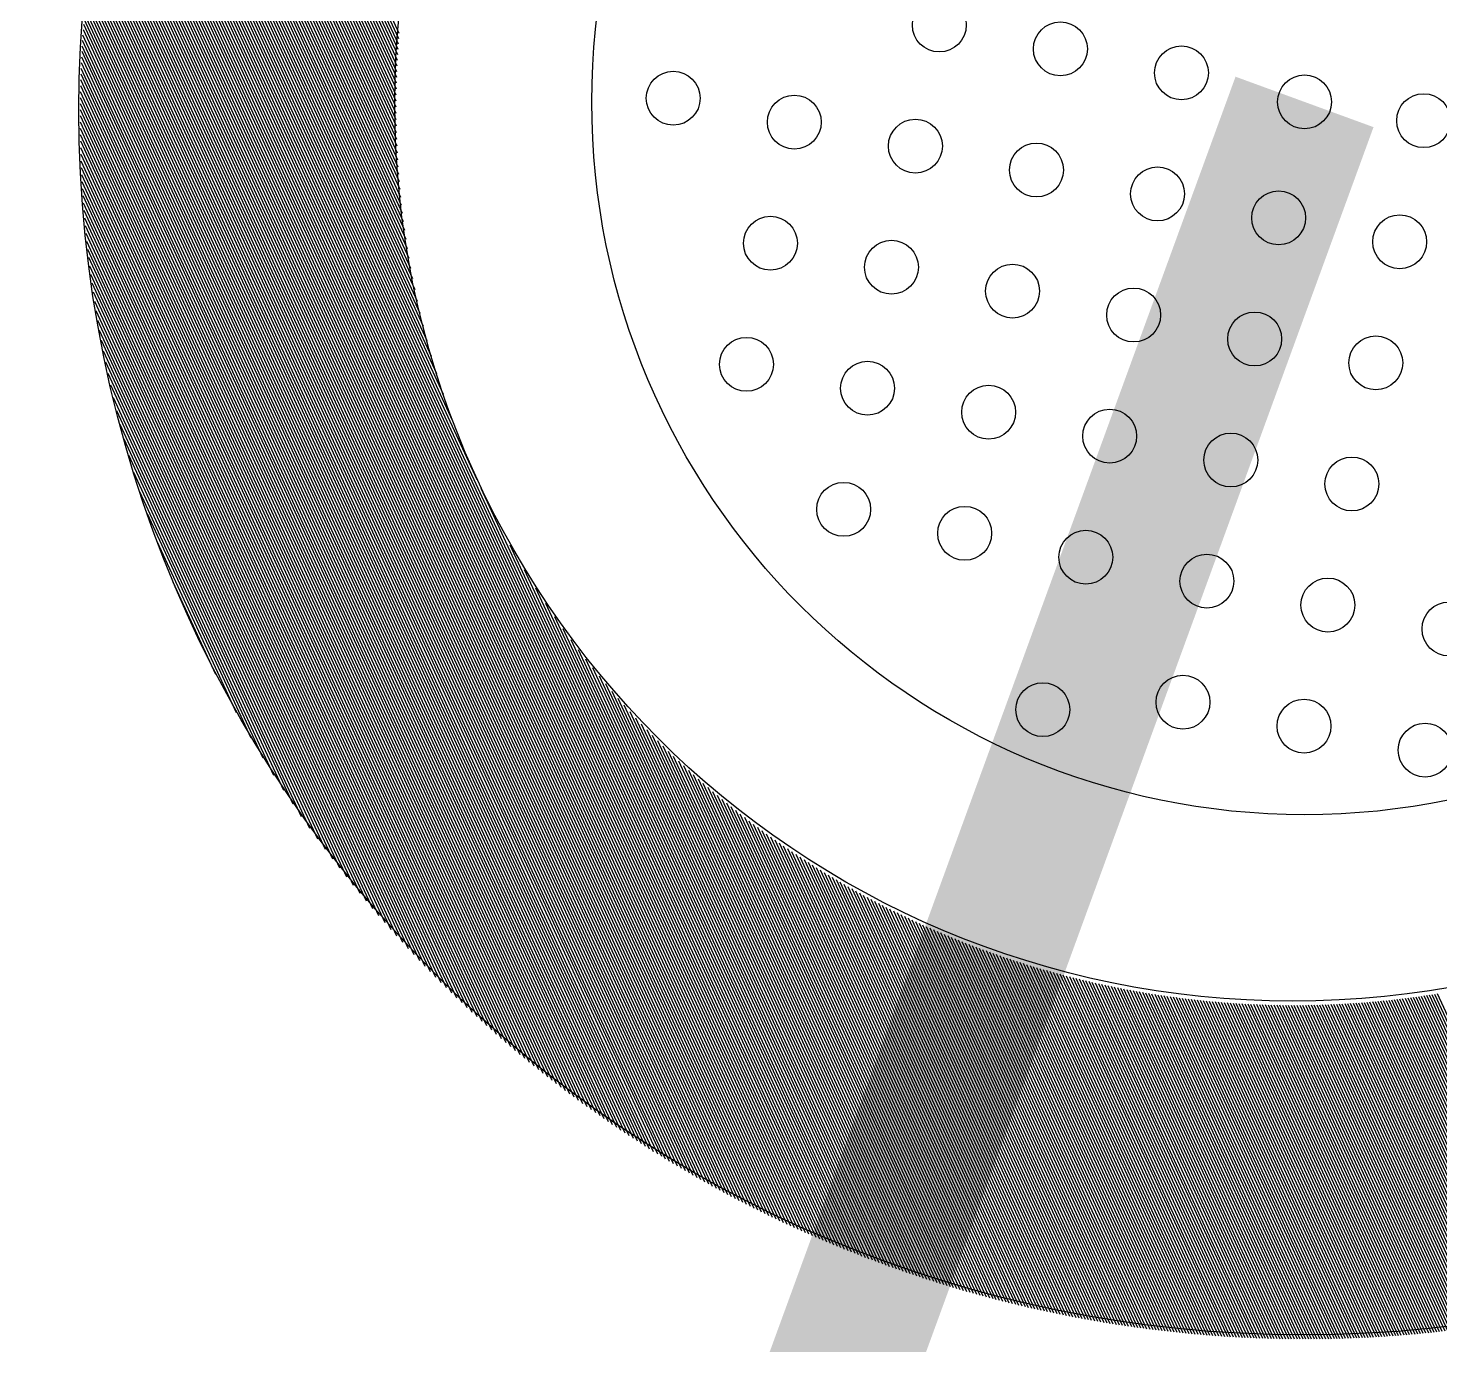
# Model space of a CAD drawing. Extents: x -11 to 40589024741, y -2 to 3380586937.
# Drawn here: x 40588294571 to 40588295436, y 3380431017 to 3380431824 of the extents above; entities that cross this region are included whole.
import ezdxf

# ---------------------------------------------------------------- set-up
doc = ezdxf.new("R2010")
doc.units = 0
doc.header["$LTSCALE"] = 10
doc.header["$MEASUREMENT"] = 0
for name, color, linetype in [('0-WALL', 252, 'Continuous'), ('1-单体雨水', 131, 'Continuous'), ('WELL_ZF雨水', 4, 'Continuous'), ('WELL_雨水', 4, 'Continuous')]:
    doc.layers.add(name, color=color, linetype=linetype)

# ---------------------------------------------------------------- blocks, each defined once
blk = doc.blocks.new('虹吸井')
at = {"layer": 'WELL_ZF雨水', "color": 9, "linetype": 'Continuous'}
for p, q in [((-16024.98, -3983.01), (-15875.41, -3833.44)), ((-16024.17, -3984.45), (-15874.52, -3834.8)), ((-16023.37, -3985.89), (-15873.64, -3836.16)), ((-16022.57, -3987.34), (-15872.75, -3837.52)), ((-16021.78, -3988.79), (-15871.87, -3838.88)), ((-16020.99, -3990.24), (-15870.99, -3840.25)), ((-16020.2, -3991.7), (-15870.12, -3841.62)), ((-16019.41, -3993.16), (-15869.25, -3842.99)), ((-16018.63, -3994.62), (-15868.38, -3844.37)), ((-16017.86, -3996.09), (-15867.51, -3845.74)), ((-16017.08, -3997.56), (-15866.64, -3847.12)), ((-16016.31, -3999.04), (-15865.78, -3848.51)), ((-16015.55, -4000.52), (-15864.92, -3849.89)), ((-16014.79, -4002), (-15864.06, -3851.28)), ((-16014.03, -4003.49), (-15863.21, -3852.67)), ((-16013.27, -4004.98), (-15862.35, -3854.06)), ((-16012.52, -4006.47), (-15861.5, -3855.46)), ((-16011.78, -4007.97), (-15860.66, -3856.85)), ((-16011.03, -4009.47), (-15859.81, -3858.25)), ((-16010.29, -4010.98), (-15858.97, -3859.66)), ((-16009.56, -4012.49), (-15858.13, -3861.06)), ((-16008.83, -4014), (-15857.29, -3862.47)), ((-16008.1, -4015.52), (-15856.46, -3863.88)), ((-16007.38, -4017.04), (-15855.63, -3865.29)), ((-16006.66, -4018.57), (-15854.8, -3866.71)), ((-16005.94, -4020.1), (-15853.97, -3868.13)), ((-16005.23, -4021.63), (-15853.15, -3869.55)), ((-16004.52, -4023.16), (-15852.33, -3870.98)), ((-16003.81, -4024.71), (-15851.51, -3872.4)), ((-16003.11, -4026.25), (-15850.69, -3873.83)), ((-16002.42, -4027.8), (-15849.88, -3875.26)), ((-16001.72, -4029.35), (-15849.07, -3876.7)), ((-16001.04, -4030.91), (-15848.26, -3878.13)), ((-16000.35, -4032.47), (-15847.46, -3879.57)), ((-15999.67, -4034.03), (-15846.66, -3881.02)), ((-15999, -4035.6), (-15845.86, -3882.46)), ((-15998.32, -4037.17), (-15845.06, -3883.91)), ((-15997.65, -4038.75), (-15844.26, -3885.36)), ((-15996.99, -4040.33), (-15843.47, -3886.81)), ((-15996.33, -4041.92), (-15842.68, -3888.27)), ((-15995.67, -4043.51), (-15841.9, -3889.73)), ((-15995.02, -4045.1), (-15841.11, -3891.19)), ((-15994.37, -4046.7), (-15840.33, -3892.65)), ((-15993.73, -4048.3), (-15839.55, -3894.12)), ((-15993.09, -4049.9), (-15838.78, -3895.59)), ((-15992.46, -4051.51), (-15838.01, -3897.06)), ((-15991.82, -4053.13), (-15837.24, -3898.54)), ((-15991.2, -4054.75), (-15836.47, -3900.02)), ((-15990.58, -4056.37), (-15835.7, -3901.5)), ((-15989.96, -4057.99), (-15834.94, -3902.98)), ((-15989.34, -4059.63), (-15834.18, -3904.47)), ((-15988.73, -4061.26), (-15833.43, -3905.95)), ((-15988.13, -4062.9), (-15832.67, -3907.45)), ((-15987.53, -4064.54), (-15831.92, -3908.94)), ((-15986.93, -4066.19), (-15831.17, -3910.44)), ((-15986.34, -4067.85), (-15830.43, -3911.94)), ((-15985.75, -4069.5), (-15829.69, -3913.44)), ((-15985.17, -4071.16), (-15828.95, -3914.95)), ((-15984.59, -4072.83), (-15828.21, -3916.45)), ((-15984.01, -4074.5), (-15827.48, -3917.96)), ((-15983.44, -4076.18), (-15826.75, -3919.48)), ((-15982.88, -4077.85), (-15826.02, -3921)), ((-15982.31, -4079.54), (-15825.29, -3922.51)), ((-15981.76, -4081.23), (-15824.57, -3924.04)), ((-15981.21, -4082.92), (-15823.85, -3925.56)), ((-15980.66, -4084.62), (-15823.13, -3927.09)), ((-15980.12, -4086.32), (-15822.42, -3928.62)), ((-15979.58, -4088.03), (-15821.71, -3930.16)), ((-15979.04, -4089.74), (-15821, -3931.69)), ((-15978.51, -4091.45), (-15820.29, -3933.23)), ((-15977.99, -4093.17), (-15819.59, -3934.77)), ((-15977.47, -4094.9), (-15818.89, -3936.32)), ((-15976.96, -4096.63), (-15818.19, -3937.87)), ((-15976.45, -4098.37), (-15817.5, -3939.42)), ((-15975.94, -4100.11), (-15816.81, -3940.97)), ((-15975.44, -4101.85), (-15816.12, -3942.53)), ((-15974.95, -4103.6), (-15815.44, -3944.09)), ((-15974.45, -4105.35), (-15814.75, -3945.65)), ((-15973.97, -4107.11), (-15814.07, -3947.22)), ((-15973.49, -4108.88), (-15813.4, -3948.79)), ((-15973.01, -4110.65), (-15812.72, -3950.36)), ((-15972.54, -4112.42), (-15812.05, -3951.93)), ((-15972.08, -4114.2), (-15811.39, -3953.51)), ((-15971.61, -4115.98), (-15810.72, -3955.09)), ((-15971.16, -4117.77), (-15810.06, -3956.68)), ((-15970.71, -4119.57), (-15809.4, -3958.26)), ((-15970.26, -4121.37), (-15808.75, -3959.85)), ((-15969.82, -4123.17), (-15808.1, -3961.45)), ((-15969.39, -4124.98), (-15807.45, -3963.04)), ((-15968.96, -4126.8), (-15806.8, -3964.64)), ((-15968.53, -4128.62), (-15806.16, -3966.24)), ((-15968.11, -4130.44), (-15805.52, -3967.85)), ((-15967.7, -4132.28), (-15804.88, -3969.45)), ((-15967.29, -4134.11), (-15804.25, -3971.07)), ((-15966.89, -4135.95), (-15803.61, -3972.68)), ((-15966.49, -4137.8), (-15802.99, -3974.3)), ((-15966.1, -4139.66), (-15802.36, -3975.92)), ((-15965.71, -4141.51), (-15801.74, -3977.54)), ((-15965.33, -4143.38), (-15801.12, -3979.17)), ((-15964.96, -4145.25), (-15800.51, -3980.8)), ((-15964.59, -4147.12), (-15799.89, -3982.43)), ((-15964.22, -4149), (-15799.29, -3984.07)), ((-15963.86, -4150.89), (-15798.68, -3985.71)), ((-15963.51, -4152.78), (-15798.08, -3987.35)), ((-15963.16, -4154.68), (-15797.48, -3988.99)), ((-15962.82, -4156.58), (-15796.88, -3990.64)), ((-15962.49, -4158.49), (-15796.29, -3992.29)), ((-15962.16, -4160.41), (-15795.7, -3993.95)), ((-15961.84, -4162.33), (-15795.11, -3995.61)), ((-15961.52, -4164.26), (-15794.53, -3997.27)), ((-15961.21, -4166.19), (-15793.95, -3998.93)), ((-15960.9, -4168.13), (-15793.37, -4000.6)), ((-15960.6, -4170.08), (-15792.8, -4002.27)), ((-15960.31, -4172.03), (-15792.23, -4003.95)), ((-15960.02, -4173.99), (-15791.66, -4005.63)), ((-15959.74, -4175.96), (-15791.1, -4007.31)), ((-15959.47, -4177.93), (-15790.54, -4008.99)), ((-15959.2, -4179.9), (-15789.98, -4010.68)), ((-15958.94, -4181.89), (-15789.42, -4012.37)), ((-15958.69, -4183.88), (-15788.87, -4014.07)), ((-15958.44, -4185.88), (-15788.33, -4015.76)), ((-15958.2, -4187.88), (-15787.78, -4017.47)), ((-15957.96, -4189.89), (-15787.24, -4019.17)), ((-15957.74, -4191.91), (-15786.71, -4020.88)), ((-15957.52, -4193.93), (-15786.17, -4022.59)), ((-15957.3, -4195.96), (-15785.64, -4024.31)), ((-15957.09, -4198), (-15785.12, -4026.02)), ((-15956.89, -4200.05), (-15784.59, -4027.75)), ((-15956.7, -4202.1), (-15784.07, -4029.47)), ((-15956.51, -4204.16), (-15783.56, -4031.2)), ((-15956.34, -4206.22), (-15783.04, -4032.93)), ((-15956.16, -4208.3), (-15782.54, -4034.67)), ((-15956, -4210.38), (-15782.03, -4036.41)), ((-15955.84, -4212.47), (-15781.53, -4038.15)), ((-15955.69, -4214.56), (-15781.03, -4039.9)), ((-15955.55, -4216.67), (-15780.53, -4041.65)), ((-15955.42, -4218.78), (-15780.04, -4043.4)), ((-15955.29, -4220.9), (-15779.56, -4045.16)), ((-15955.17, -4223.02), (-15779.07, -4046.92)), ((-15955.06, -4225.16), (-15778.59, -4048.68)), ((-15954.96, -4227.3), (-15778.11, -4050.45)), ((-15954.86, -4229.45), (-15777.64, -4052.22)), ((-15954.78, -4231.61), (-15777.17, -4054)), ((-15954.7, -4233.77), (-15776.7, -4055.78)), ((-15954.63, -4235.95), (-15776.24, -4057.56)), ((-15954.57, -4238.13), (-15775.78, -4059.35)), ((-15954.51, -4240.32), (-15775.33, -4061.14)), ((-15954.47, -4242.52), (-15774.88, -4062.93)), ((-15954.43, -4244.73), (-15774.43, -4064.73)), ((-15954.41, -4246.95), (-15773.99, -4066.53)), ((-15954.39, -4249.18), (-15773.55, -4068.34)), ((-15954.38, -4251.41), (-15773.11, -4070.15)), ((-15954.47, -4262.73), (-15770.99, -4079.25)), ((-15954.43, -4260.45), (-15771.41, -4077.42)), ((-15954.41, -4258.17), (-15771.83, -4075.6)), ((-15954.39, -4255.91), (-15772.25, -4073.78)), ((-15954.38, -4253.66), (-15772.68, -4071.96)), ((-15954.81, -4274.29), (-15768.97, -4088.45)), ((-15954.72, -4271.96), (-15769.36, -4086.6)), ((-15954.64, -4269.64), (-15769.76, -4084.76)), ((-15954.57, -4267.32), (-15770.17, -4082.92)), ((-15954.52, -4265.02), (-15770.58, -4081.08)), ((-15955.26, -4283.72), (-15767.42, -4095.89)), ((-15955.13, -4281.35), (-15767.8, -4094.02)), ((-15955.01, -4278.99), (-15768.19, -4092.16)), ((-15954.9, -4276.63), (-15768.57, -4090.3)), ((-15956.07, -4295.76), (-15765.58, -4105.27)), ((-15955.89, -4293.33), (-15765.94, -4103.39)), ((-15955.71, -4290.91), (-15766.3, -4101.5)), ((-15955.55, -4288.51), (-15766.67, -4099.63)), ((-15955.4, -4286.11), (-15767.04, -4097.75)), ((-15957.18, -4308.1), (-15763.85, -4114.76)), ((-15956.94, -4305.61), (-15764.18, -4112.85)), ((-15956.7, -4303.13), (-15764.53, -4110.95)), ((-15956.48, -4300.66), (-15764.87, -4109.05)), ((-15956.27, -4298.21), (-15765.22, -4107.16)), ((-15958.3, -4318.2), (-15762.53, -4122.43)), ((-15958, -4315.65), (-15762.86, -4120.51)), ((-15957.72, -4313.12), (-15763.18, -4118.59)), ((-15957.44, -4310.61), (-15763.51, -4116.67)), ((-15959.64, -4328.52), (-15761.3, -4130.17)), ((-15959.29, -4325.92), (-15761.6, -4128.23)), ((-15958.94, -4323.33), (-15761.91, -4126.29)), ((-15958.62, -4320.76), (-15762.22, -4124.36)), ((-15961.65, -4341.75), (-15759.85, -4139.95)), ((-15961.22, -4339.07), (-15760.13, -4137.98)), ((-15960.8, -4336.41), (-15760.41, -4136.02)), ((-15960.4, -4333.77), (-15760.7, -4134.07)), ((-15960.01, -4331.13), (-15761, -4132.12)), ((-15963.55, -4352.63), (-15758.77, -4147.86)), ((-15963.05, -4349.89), (-15759.03, -4145.87)), ((-15962.57, -4347.16), (-15759.3, -4143.89)), ((-15962.1, -4344.45), (-15759.57, -4141.92)), ((-15966.33, -4366.64), (-15757.54, -4157.85)), ((-15965.74, -4363.8), (-15757.78, -4155.84)), ((-15965.16, -4360.98), (-15758.02, -4153.83)), ((-15964.61, -4358.18), (-15758.26, -4151.84)), ((-15964.07, -4355.4), (-15758.52, -4149.84)), ((-15968.91, -4378.2), (-15756.64, -4165.93)), ((-15968.23, -4375.27), (-15756.86, -4163.9)), ((-15967.58, -4372.37), (-15757.08, -4161.88)), ((-15966.94, -4369.5), (-15757.31, -4159.86)), ((-15971.84, -4390.11), (-15755.82, -4174.09)), ((-15971.08, -4387.1), (-15756.02, -4172.04)), ((-15970.33, -4384.11), (-15756.22, -4170)), ((-15969.61, -4381.14), (-15756.43, -4167.96)), ((-15975.18, -4402.43), (-15755.08, -4182.33)), ((-15974.3, -4399.31), (-15755.26, -4180.26)), ((-15973.46, -4396.22), (-15755.44, -4178.2)), ((-15972.64, -4393.15), (-15755.63, -4176.14)), ((-15978.96, -4415.19), (-15754.43, -4190.66)), ((-15977.97, -4411.95), (-15754.59, -4188.57)), ((-15977.01, -4408.75), (-15754.75, -4186.48)), ((-15976.08, -4405.57), (-15754.91, -4184.41)), ((-15984.41, -4431.86), (-15753.74, -4201.2)), ((-15983.25, -4428.46), (-15753.87, -4199.08)), ((-15982.12, -4425.09), (-15754, -4196.97)), ((-15981.03, -4421.75), (-15754.14, -4194.86)), ((-15979.98, -4418.45), (-15754.28, -4192.76)), ((-15989.46, -4445.9), (-15753.29, -4209.73)), ((-15988.14, -4442.32), (-15753.4, -4207.59)), ((-15986.85, -4438.8), (-15753.51, -4205.45)), ((-15985.61, -4435.31), (-15753.62, -4203.32)), ((-15995.25, -4460.67), (-15752.94, -4218.35)), ((-15993.73, -4456.9), (-15753.02, -4216.19)), ((-15992.26, -4453.18), (-15753.1, -4214.03)), ((-15990.84, -4449.51), (-15753.2, -4211.87)), ((-16001.94, -4476.33), (-15752.68, -4227.07)), ((-16000.17, -4472.32), (-15752.74, -4224.88)), ((-15998.47, -4468.37), (-15752.8, -4222.7)), ((-15996.83, -4464.49), (-15752.86, -4220.52)), ((-16007.68, -4488.81), (-15752.55, -4233.68)), ((-16005.69, -4484.58), (-15752.59, -4231.47)), ((-16003.78, -4480.42), (-15752.63, -4229.27)), ((-16016.6, -4506.7), (-15752.47, -4242.58)), ((-16014.21, -4502.08), (-15752.48, -4240.35)), ((-16011.94, -4497.56), (-15752.5, -4238.12)), ((-16009.76, -4493.14), (-15752.52, -4235.9)), ((-16027.45, -4526.54), (-15752.5, -4251.59)), ((-16024.51, -4521.36), (-15752.48, -4249.33)), ((-16021.73, -4516.33), (-15752.47, -4247.07)), ((-16019.1, -4511.45), (-15752.47, -4244.82)), ((-16041.34, -4549.41), (-15752.64, -4260.71)), ((-16037.48, -4543.31), (-15752.59, -4258.42)), ((-16033.91, -4537.49), (-15752.55, -4256.13)), ((-16030.58, -4531.91), (-15752.52, -4253.86)), ((-16061, -4578.05), (-15752.89, -4269.94)), ((-16055.22, -4570.03), (-15752.81, -4267.62)), ((-16050.12, -4562.68), (-15752.75, -4265.31)), ((-16045.52, -4555.84), (-15752.69, -4263)), ((-16087, -4610.78), (-15753.15, -4276.94)), ((-16075.94, -4597.48), (-15753.06, -4274.6)), ((-16067.73, -4587.03), (-15752.97, -4272.26)), ((-16465.72, -4994), (-15753.37, -4281.65)), ((-16463.36, -4993.88), (-15753.49, -4284.01)), ((-16460.98, -4993.75), (-15753.62, -4286.38)), ((-16113.42, -4639.45), (-15753.26, -4279.29)), ((-16458.6, -4993.61), (-15753.75, -4288.76)), ((-16456.21, -4993.47), (-15753.9, -4291.15)), ((-16453.82, -4993.32), (-15754.05, -4293.55)), ((-16451.41, -4993.16), (-15754.21, -4295.95)), ((-16449, -4992.99), (-15754.38, -4298.37)), ((-16446.58, -4992.81), (-15754.55, -4300.79)), ((-16444.15, -4992.63), (-15754.74, -4303.22)), ((-16441.71, -4992.43), (-15754.93, -4305.66)), ((-16439.26, -4992.23), (-15755.14, -4308.11)), ((-16436.8, -4992.02), (-15755.35, -4310.57)), ((-16434.33, -4991.8), (-15755.57, -4313.03)), ((-16431.86, -4991.57), (-15755.8, -4315.51)), ((-16429.38, -4991.33), (-15756.04, -4317.99)), ((-16426.88, -4991.08), (-15756.29, -4320.48)), ((-16424.38, -4990.82), (-15756.55, -4322.99)), ((-16421.87, -4990.55), (-15756.81, -4325.5)), ((-16419.35, -4990.28), (-15757.09, -4328.02)), ((-16416.81, -4989.99), (-15757.38, -4330.55)), ((-16414.27, -4989.69), (-15757.67, -4333.09)), ((-16411.72, -4989.39), (-15757.98, -4335.65)), ((-16409.16, -4989.07), (-15758.3, -4338.21)), ((-16406.59, -4988.74), (-15758.62, -4340.78)), ((-16404, -4988.41), (-15758.96, -4343.36)), ((-16401.41, -4988.06), (-15759.31, -4345.96)), ((-16398.81, -4987.7), (-15759.67, -4348.56)), ((-16396.19, -4987.33), (-15760.04, -4351.17)), ((-16393.57, -4986.95), (-15760.42, -4353.8)), ((-16390.93, -4986.56), (-15760.81, -4356.44)), ((-16388.28, -4986.15), (-15761.21, -4359.08)), ((-16385.62, -4985.74), (-15761.63, -4361.74)), ((-16382.95, -4985.31), (-15762.05, -4364.42)), ((-16380.27, -4984.88), (-15762.49, -4367.1)), ((-16377.57, -4984.43), (-15762.94, -4369.79)), ((-16374.86, -4983.96), (-15763.4, -4372.5)), ((-16372.14, -4983.49), (-15763.88, -4375.22)), ((-16369.41, -4983), (-15764.37, -4377.95)), ((-16366.67, -4982.5), (-15764.87, -4380.7)), ((-16363.91, -4981.99), (-15765.38, -4383.46)), ((-16361.14, -4981.46), (-15765.91, -4386.23)), ((-16358.35, -4980.92), (-15766.45, -4389.01)), ((-16355.55, -4980.37), (-15767, -4391.81)), ((-16352.74, -4979.8), (-15767.57, -4394.62)), ((-16349.92, -4979.22), (-15768.15, -4397.45)), ((-16347.07, -4978.62), (-15768.74, -4400.29)), ((-16344.22, -4978.01), (-15769.35, -4403.15)), ((-16341.35, -4977.39), (-15769.98, -4406.02)), ((-16338.46, -4976.75), (-15770.62, -4408.9)), ((-16335.56, -4976.09), (-15771.28, -4411.81)), ((-16332.64, -4975.42), (-15771.95, -4414.72)), ((-16329.71, -4974.73), (-15772.64, -4417.66)), ((-16326.76, -4974.03), (-15773.34, -4420.61)), ((-16323.79, -4973.3), (-15774.06, -4423.57)), ((-16320.81, -4972.57), (-15774.8, -4426.56)), ((-16317.81, -4971.81), (-15775.56, -4429.56)), ((-16314.79, -4971.04), (-15776.33, -4432.57)), ((-16311.76, -4970.24), (-15777.12, -4435.61)), ((-16308.7, -4969.43), (-15777.93, -4438.67)), ((-16305.63, -4968.61), (-15778.76, -4441.74)), ((-16302.53, -4967.76), (-15779.61, -4444.83)), ((-16299.42, -4966.89), (-15780.48, -4447.95)), ((-16296.29, -4966), (-15781.37, -4451.08)), ((-16293.13, -4965.09), (-15782.28, -4454.24)), ((-16289.95, -4964.16), (-15783.21, -4457.41)), ((-16286.76, -4963.21), (-15784.16, -4460.61)), ((-16283.54, -4962.23), (-15785.13, -4463.83)), ((-16280.29, -4961.23), (-15786.13, -4467.07)), ((-16277.03, -4960.21), (-15787.15, -4470.34)), ((-16273.74, -4959.17), (-15788.2, -4473.63)), ((-16270.42, -4958.1), (-15789.27, -4476.94)), ((-16267.08, -4957), (-15790.36, -4480.28)), ((-16263.72, -4955.88), (-15791.49, -4483.65)), ((-16260.32, -4954.73), (-15792.63, -4487.04)), ((-16256.9, -4953.56), (-15793.81, -4490.47)), ((-16253.45, -4952.35), (-15795.02, -4493.92)), ((-16249.97, -4951.12), (-15796.25, -4497.4)), ((-16246.46, -4949.85), (-15797.51, -4500.91)), ((-16242.92, -4948.56), (-15798.81, -4504.45)), ((-16239.35, -4947.23), (-15800.14, -4508.02)), ((-16235.74, -4945.87), (-15801.5, -4511.63)), ((-16232.1, -4944.47), (-15802.9, -4515.27)), ((-16228.42, -4943.04), (-15804.33, -4518.95)), ((-16224.71, -4941.57), (-15805.8, -4522.66)), ((-16220.95, -4940.06), (-15807.31, -4526.41)), ((-16217.16, -4938.51), (-15808.86, -4530.21)), ((-16213.32, -4936.92), (-15810.45, -4534.04)), ((-16209.45, -4935.29), (-15812.08, -4537.92)), ((-16205.52, -4933.61), (-15813.76, -4541.84)), ((-16201.55, -4931.88), (-15815.48, -4545.81)), ((-16197.53, -4930.11), (-15817.26, -4549.83)), ((-16193.46, -4928.28), (-15819.08, -4553.91)), ((-16189.33, -4926.4), (-15820.97, -4558.03)), ((-16185.15, -4924.46), (-15822.9, -4562.21)), ((-16180.91, -4922.47), (-15824.9, -4566.46)), ((-16176.61, -4920.41), (-15826.96, -4570.76)), ((-16172.23, -4918.28), (-15829.09, -4575.13)), ((-16167.79, -4916.08), (-15831.28, -4579.57)), ((-16163.28, -4913.81), (-15833.55, -4584.09)), ((-16158.68, -4911.46), (-15835.9, -4588.68)), ((-16154, -4909.03), (-15838.34, -4593.36)), ((-16149.23, -4906.51), (-15840.86, -4598.13)), ((-16144.37, -4903.88), (-15843.48, -4603)), ((-16139.4, -4901.16), (-15846.21, -4607.97)), ((-16134.31, -4898.32), (-15849.05, -4613.05)), ((-16129.11, -4895.36), (-15852.01, -4618.26)), ((-16123.77, -4892.27), (-15855.1, -4623.6)), ((-16118.28, -4889.03), (-15858.34, -4629.08)), ((-16112.64, -4885.63), (-15861.74, -4634.73)), ((-16106.81, -4882.04), (-15865.32, -4640.56)), ((-16468.08, -4994.11), (-16117.53, -4643.56)), ((-16100.78, -4878.26), (-15869.11, -4646.58)), ((-16094.53, -4874.25), (-15873.12, -4652.84)), ((-16088.01, -4869.98), (-15877.39, -4659.36)), ((-16081.18, -4865.4), (-15881.97, -4666.18)), ((-16470.43, -4994.21), (-16146.2, -4669.98)), ((-16074, -4860.46), (-15886.91, -4673.37)), ((-16472.77, -4994.31), (-16159.5, -4681.04)), ((-16066.38, -4855.08), (-15892.28, -4680.99)), ((-16475.1, -4994.4), (-16169.95, -4689.25)), ((-16058.22, -4849.17), (-15898.2, -4689.15)), ((-16479.75, -4994.55), (-16186.95, -4701.76)), ((-16477.43, -4994.48), (-16178.93, -4695.98)), ((-16049.36, -4842.55), (-15904.81, -4698.01)), ((-16482.06, -4994.62), (-16194.3, -4706.86)), ((-16039.55, -4834.99), (-15912.38, -4707.82)), ((-16488.95, -4994.78), (-16213.67, -4719.49)), ((-16486.66, -4994.73), (-16207.57, -4715.64)), ((-16484.36, -4994.68), (-16201.14, -4711.46)), ((-16028.32, -4826), (-15921.37, -4719.05)), ((-16493.51, -4994.84), (-16225.06, -4726.4)), ((-16491.23, -4994.81), (-16219.49, -4723.07)), ((-16500.29, -4994.89), (-16240.65, -4735.25)), ((-16498.04, -4994.88), (-16235.62, -4732.47)), ((-16495.78, -4994.87), (-16230.43, -4729.52)), ((-16014.63, -4814.56), (-15932.81, -4732.74)), ((-16509.25, -4994.87), (-16259.42, -4745.04)), ((-16507.02, -4994.88), (-16254.9, -4742.77)), ((-16504.78, -4994.89), (-16250.27, -4740.38)), ((-16502.54, -4994.9), (-16245.53, -4737.88)), ((-16518.1, -4994.74), (-16276.56, -4753.2)), ((-16515.89, -4994.78), (-16272.4, -4751.29)), ((-16513.68, -4994.81), (-16268.16, -4749.29)), ((-16511.47, -4994.84), (-16263.84, -4747.21)), ((-15994.63, -4796.8), (-15950.56, -4752.74)), ((-16529.01, -4994.43), (-16296.31, -4761.73)), ((-16526.84, -4994.5), (-16292.49, -4760.15)), ((-16524.67, -4994.57), (-16288.6, -4758.51)), ((-16522.48, -4994.63), (-16284.66, -4756.81)), ((-16520.29, -4994.69), (-16280.65, -4755.04)), ((-16544.05, -4993.74), (-16321.67, -4771.37)), ((-16541.92, -4993.86), (-16318.18, -4770.13)), ((-16539.78, -4993.97), (-16314.65, -4768.84)), ((-16537.64, -4994.07), (-16311.08, -4767.52)), ((-16535.49, -4994.17), (-16307.46, -4766.14)), ((-16533.34, -4994.26), (-16303.8, -4764.72)), ((-16531.18, -4994.35), (-16300.08, -4763.25)), ((-16560.88, -4992.62), (-16348.23, -4779.97)), ((-16558.8, -4992.78), (-16345.03, -4779.01)), ((-16556.71, -4992.93), (-16341.79, -4778.02)), ((-16554.61, -4993.08), (-16338.53, -4777)), ((-16552.51, -4993.23), (-16335.23, -4775.94)), ((-16550.4, -4993.36), (-16331.89, -4774.85)), ((-16548.29, -4993.5), (-16328.52, -4773.73)), ((-16546.17, -4993.62), (-16325.11, -4772.57)), ((-16567.1, -4992.11), (-16357.67, -4782.67)), ((-16565.04, -4992.28), (-16354.55, -4781.8)), ((-16562.96, -4992.45), (-16351.41, -4780.9))]:
    blk.add_line(p, q, dxfattribs=at)
at = {"layer": 'WELL_ZF雨水', "color": 1}
for centre, radius in [((-16504.55, -4246.43), 750), ((-16506.46, -4254.13), 550), ((-16509.47, -4247.59), 436.46)]:
    blk.add_circle(centre, radius, dxfattribs=at)
at = {"layer": 'WELL_ZF雨水', "color": 0, "linetype": 'ByBlock'}
for centre in [(-16162.39, -4041.39), (-16237.05, -4053.21), (-16237.05, -4053.21), (-16150.57, -4116.04), (-16150.57, -4116.04), (-16225.22, -4127.87), (-16225.22, -4127.87), (-16225.22, -4127.87), (-16299.87, -4139.69), (-16299.87, -4139.69), (-16374.53, -4151.51), (-16449.18, -4163.34), (-16523.83, -4175.16), (-16138.75, -4190.69), (-16213.4, -4202.52), (-16213.4, -4202.52), (-16288.05, -4214.34), (-16288.05, -4214.34), (-16362.7, -4226.16), (-16437.35, -4237.99), (-16201.57, -4277.17), (-16201.57, -4277.17), (-16104.88, -4269.67), (-16276.23, -4288.99), (-16276.23, -4288.99), (-16350.88, -4300.82), (-16350.88, -4300.82), (-16425.53, -4312.64), (-16500.18, -4324.46), (-16189.75, -4351.82), (-16189.75, -4351.82), (-16264.4, -4363.65), (-16264.4, -4363.65), (-16339.06, -4375.47), (-16339.06, -4375.47), (-16413.71, -4387.29), (-16488.36, -4399.12), (-16177.93, -4426.47), (-16177.93, -4426.47), (-16252.58, -4438.3), (-16252.58, -4438.3), (-16327.23, -4450.12), (-16327.23, -4450.12), (-16401.88, -4461.95), (-16476.54, -4473.77), (-16240.76, -4512.95), (-16240.76, -4512.95), (-16240.76, -4512.95), (-16315.41, -4524.77), (-16315.41, -4524.77), (-16390.06, -4536.6), (-16390.06, -4536.6), (-16378.24, -4611.25)]:
    blk.add_circle(centre, 16.5, dxfattribs=at)
at = {"layer": 'WELL_ZF雨水', "color": 1, "linetype": 'ByBlock'}
blk.add_circle((-16509.47, -4247.59), 16.5, dxfattribs=at)

msp = doc.modelspace()

# ---------------------------------------------------------------- hatches: boundary and pattern name
at = {"layer": '0-WALL'}
h = msp.add_hatch(dxfattribs=at)
h.set_pattern_fill('草坪或沼泽', color=256, scale=400, angle=-0.200256636)
h.set_pattern_definition([(359.79974, (40586781652.2, 3380096977.4), (1605.5824, 1594.398), [240, -48, 64, -48, 240, -960]), (359.79974, (40586781572.4, 3380097025.7), (1605.5824, 1594.398), [160, -120, 240, -120, 160, -800]), (359.79974, (40586782134.6, 3380097663.7), (1605.5824, 1594.398), [200, -80, 200, -1120]), (359.79974, (40586781335.8, 3380097986.5), (1605.5824, 1594.398), [80, -160, 80, -1280]), (89.79974, (40586781495.8, 3380097986), (-1594.398, 1605.5824), [144, -1456]), (89.79974, (40586781972.4, 3380097024.3), (-1594.398, 1605.5824), [160, -1440]), (89.79974, (40586782374.6, 3380097662.9), (-1594.398, 1605.5824), [160, -1440]), (44.79974, (40586782180.3, 3380097007.6), (5.5922, 1599.9902), [160, -2102.7417]), (134.79974, (40586781764.3, 3380097009), (-1599.9902, 5.5922), [160, -2102.7417]), (63.23469, (40586782132.4, 3380097015.7), (5.5922, 1599.99023), [160, -3417.7088]), (75.7635, (40586782052.4, 3380097024), (5.59221, 1599.99023), [160, -6436.969]), (75.7635, (40586782454.64, 3380097662.6), (5.59221, 1599.99023), [128, -6468.969]), (75.7635, (40586781527.76, 3380097985.85), (5.59221, 1599.99023), [112, -6484.969]), (103.835987, (40586781892.4, 3380097024.57), (5.59221, 1599.99023), [160, -6436.969]), (103.835987, (40586782294.64, 3380097663.17), (5.59221, 1599.99023), [128, -6468.969]), (103.835987, (40586781463.76, 3380097986.07), (5.59221, 1599.99023), [112, -6484.969]), (116.364795, (40586781812.4, 3380097016.85), (5.5922, 1599.99023), [160, -3417.7069])])
edge = h.paths.add_edge_path()
edge.add_line((40588347473.747322, 3380325610.238097), (40588347683.541443, 3380326090.42787))
edge.add_line((40588347683.541443, 3380326090.42787), (40588351031.622383, 3380333884.752417))
edge.add_line((40588351031.622383, 3380333884.752417), (40588372861.52964, 3380393921.616653))
edge.add_line((40588372861.52964, 3380393921.616653), (40588366317.647476, 3380408240.876073))
edge.add_line((40588366317.647476, 3380408240.876073), (40588343550.448486, 3380418434.399735))
edge.add_line((40588343550.448486, 3380418434.399735), (40588326726.773811, 3380429801.632178))
edge.add_line((40588326726.773811, 3380429801.632178), (40588259625.315422, 3380459844.866894))
edge.add_line((40588259625.315422, 3380459844.866894), (40588073765.91951, 3380212575.66465))
edge.add_line((40588073765.91951, 3380212575.66465), (40588074114.249107, 3380212476.750173))
edge.add_line((40588074114.249107, 3380212476.750173), (40588253152.588203, 3380450673.037109))
edge.add_line((40588253152.588203, 3380450673.037109), (40588254435.224274, 3380450204.422307))
edge.add_line((40588254435.224258, 3380450204.422312), (40588256320.901672, 3380455368.658761))
edge.add_line((40588256320.90168, 3380455368.658754), (40588326766.815353, 3380429630.545198))
edge.add_line((40588326766.815353, 3380429630.5452), (40588324880.269547, 3380424466.932958))
edge.add_line((40588324880.269547, 3380424466.93296), (40588331455.159737, 3380422064.756639))
edge.add_line((40588331455.159737, 3380422064.756637), (40588332483.925163, 3380424880.513825))
edge.add_line((40588332483.925163, 3380424880.513825), (40588335301.736542, 3380423850.997883))
edge.add_line((40588335301.736542, 3380423850.997883), (40588334273.030251, 3380421035.31484))
edge.add_line((40588334273.030251, 3380421035.31484), (40588353055.227448, 3380414173.051638))
edge.add_line((40588353055.227448, 3380414173.051638), (40588361187.808113, 3380410524.8103))
edge.add_arc((40588348999.165817, 3380398232.729486), 17310.639832, -14.6199939483, 45.2420907397, ccw=False)
edge.add_line((40588365749.307037, 3380393863.402212), (40588366656.653191, 3380393529.94107))
edge.add_line((40588366656.653191, 3380393529.94107), (40588371065.316032, 3380391919.168731))
edge.add_line((40588371065.316032, 3380391919.168731), (40588346912.352768, 3380325815.879339))
edge.add_line((40588346912.352768, 3380325815.879339), (40588347473.747322, 3380325610.238097))
h = msp.add_hatch(dxfattribs=at)
h.set_pattern_fill('草坪或沼泽', color=256, scale=400, angle=-0.200256636)
h.set_pattern_definition([(359.79974, (40586781652.2, 3380096977.4), (1605.5824, 1594.398), [240, -48, 64, -48, 240, -960]), (359.79974, (40586781572.4, 3380097025.7), (1605.5824, 1594.398), [160, -120, 240, -120, 160, -800]), (359.79974, (40586782134.6, 3380097663.7), (1605.5824, 1594.398), [200, -80, 200, -1120]), (359.79974, (40586781335.8, 3380097986.5), (1605.5824, 1594.398), [80, -160, 80, -1280]), (89.79974, (40586781495.8, 3380097986), (-1594.398, 1605.5824), [144, -1456]), (89.79974, (40586781972.4, 3380097024.3), (-1594.398, 1605.5824), [160, -1440]), (89.79974, (40586782374.6, 3380097662.9), (-1594.398, 1605.5824), [160, -1440]), (44.79974, (40586782180.3, 3380097007.6), (5.5922, 1599.9902), [160, -2102.7417]), (134.79974, (40586781764.3, 3380097009), (-1599.9902, 5.5922), [160, -2102.7417]), (63.23469, (40586782132.4, 3380097015.7), (5.5922, 1599.99023), [160, -3417.7088]), (75.7635, (40586782052.4, 3380097024), (5.59221, 1599.99023), [160, -6436.969]), (75.7635, (40586782454.64, 3380097662.6), (5.59221, 1599.99023), [128, -6468.969]), (75.7635, (40586781527.76, 3380097985.85), (5.59221, 1599.99023), [112, -6484.969]), (103.835987, (40586781892.4, 3380097024.57), (5.59221, 1599.99023), [160, -6436.969]), (103.835987, (40586782294.64, 3380097663.17), (5.59221, 1599.99023), [128, -6468.969]), (103.835987, (40586781463.76, 3380097986.07), (5.59221, 1599.99023), [112, -6484.969]), (116.364795, (40586781812.4, 3380097016.85), (5.5922, 1599.99023), [160, -3417.7069])])
edge = h.paths.add_edge_path()
edge.add_line((40588275094.772667, 3380434192.682365), (40588297730.62133, 3380425922.445586))
edge.add_arc((40588295963.729347, 3380426621.081841), 1900.000001, 338.425956911, 429.93003904)
edge.add_line((40588296615.747162, 3380428405.703019), (40588277548.478943, 3380435371.999203))
edge.add_arc((40588276896.461098, 3380433587.378039), 1899.999999, 69.930039007, 159.929711164)
edge.add_line((40588275111.843689, 3380434239.406112), (40588275094.772713, 3380434192.682365))

# ---------------------------------------------------------------- linework, layer by layer
at = {"layer": '1-单体雨水', "ltscale": 1.5, "const_width": 90}
msp.add_lwpolyline([(40588294666.533287, 3380429900.17546), (40588295352.878632, 3380431778.720129)], dxfattribs=at)

# ---------------------------------------------------------------- block references
at = {"layer": 'WELL_雨水', "xscale": 1.000294828886357, "yscale": 1.000294828886357, "zscale": 1.000294828886357, "rotation": 249.8235820578625}
msp.add_blockref('虹吸井', (40588293645.002022, 3380414812.310713), dxfattribs=at)

doc.saveas('drawing.dxf')
